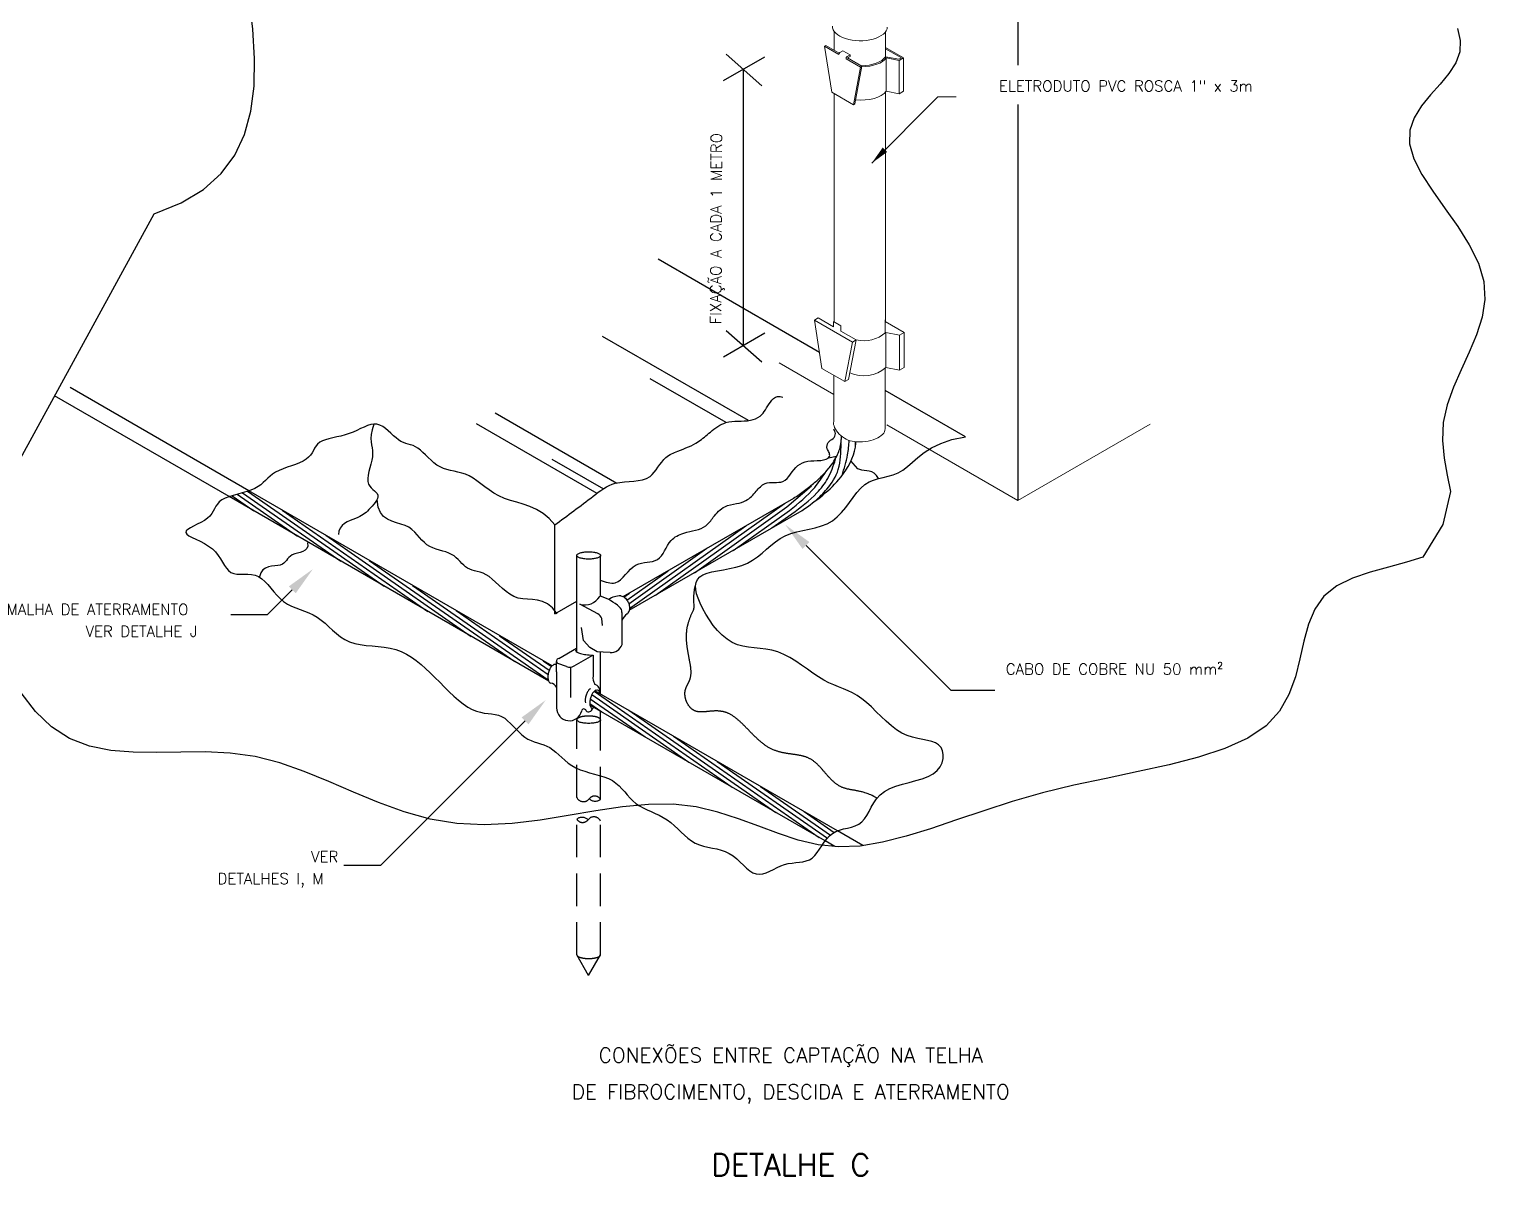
# Paper-space layout 'Layout4' of a CAD drawing. Header units: millimetres. Extents: x 16 to 267, y 19 to 196.
# Drawn here: x 134.95 to 179.76, y 100.02 to 135.3 of the extents above; entities that cross this region are included whole.
import ezdxf
from ezdxf.enums import TextEntityAlignment as Align

# ---------------------------------------------------------------- set-up
doc = ezdxf.new("R2010")
doc.units = ezdxf.units.MM
doc.linetypes.add('DASHED2', pattern=[9.525, 6.35, -3.175])
doc.linetypes.add('DASHEDX2', pattern=[1.5, 1, -0.5])
for name, color, linetype in [('C01', 1, 'Continuous'), ('C02', 42, 'Continuous'), ('C03', 7, 'Continuous'), ('C04', 5, 'Continuous'), ('C05', 4, 'Continuous')]:
    doc.layers.add(name, color=color, linetype=linetype)
doc.styles.add('140CL', font='romans.shx', dxfattribs={"height": 100})
doc.styles.add('80CL', font='romans.shx', dxfattribs={"height": 2})

psp = doc.layouts.new('Layout4')

# ---------------------------------------------------------------- linework, layer by layer
at = {"layer": 'C01'}
for p, q in [((156.326, 133.724), (157.595, 134.456)), ((156.407, 134.534), (157.506, 133.564)), ((156.93, 134.072), (156.93, 125.572)), ((156.326, 125.223), (157.595, 125.956)), ((156.407, 126.034), (157.506, 125.064)), ((157.092, 123.26), (152.603, 125.852)), ((156.409, 123.2), (154.071, 124.55)), ((153.04, 121.328), (149.299, 123.488)), ((152.435, 121.015), (148.72, 123.16)), ((152.645, 121.152), (151.059, 122.068)), ((141.359, 120.996), (143.211, 119.709)), ((141.521, 121.041), (144.549, 118.936)), ((141.68, 121.089), (145.888, 118.164)), ((158.28, 120.604), (159.031, 121.249)), ((141.2, 120.949), (141.872, 120.482)), ((154.239, 117.892), (158.205, 120.709)), ((155.432, 118.58), (158.28, 120.604)), ((142.744, 120.507), (147.227, 117.391)), ((156.625, 119.269), (158.355, 120.498)), ((157.818, 119.958), (158.43, 120.393)), ((143.108, 119.781), (143.211, 119.709)), ((144.083, 119.734), (148.565, 116.618)), ((153.437, 117.481), (157.012, 120.021)), ((153.415, 117.624), (155.819, 119.332)), ((145.421, 118.961), (149.904, 115.845)), ((153.355, 117.74), (154.626, 118.643)), ((146.76, 118.188), (150.931, 115.289)), ((153.262, 117.833), (153.433, 117.954)), ((148.099, 117.415), (150.928, 115.448)), ((149.438, 116.642), (150.965, 115.58)), ((150.776, 115.869), (151.031, 115.692)), ((152.272, 114.829), (155.259, 112.753)), ((152.351, 114.932), (156.598, 111.98)), ((152.211, 114.556), (152.582, 114.299)), ((152.226, 114.703), (153.92, 113.526)), ((153.415, 114.35), (157.937, 111.207)), ((154.793, 113.55), (159.275, 110.434)), ((156.131, 112.777), (159.527, 110.417)), ((157.47, 112.005), (159.619, 110.51)), ((158.809, 111.232), (159.732, 110.59))]:
    psp.add_line(p, q, dxfattribs=at)
at = {"layer": 'C01', "linetype": 'DASHED2'}
for p, q in [((141.716, 121.1), (135.96, 124.423)), ((141.111, 120.921), (135.741, 124.022)), ((159.758, 110.156), (159.458, 110.329)), ((160.619, 110.187), (159.837, 110.638))]:
    psp.add_line(p, q, dxfattribs=at)
at = {"layer": 'C01', "linetype": 'DASHEDX2'}
for p, q in [((151.812, 111.665), (151.812, 114.057)), ((152.542, 111.607), (152.542, 114.057)), ((151.812, 106.824), (151.812, 110.999)), ((152.542, 106.824), (152.542, 110.941)), ((152.177, 106.192), (151.812, 106.824)), ((152.177, 106.192), (152.542, 106.824))]:
    psp.add_line(p, q, dxfattribs=at)
at = {"layer": 'C01'}
for points in [[(134.626, 121.981), (138.801, 129.627), (138.801, 129.627), (138.801, 129.627), (138.801, 129.627), (138.801, 129.627), (138.801, 129.627), (138.801, 129.627), (138.801, 129.627), (138.801, 129.627), (139.636, 129.958), (140.321, 130.37), (140.868, 130.861), (141.286, 131.427), (141.586, 132.066), (141.78, 132.776), (141.879, 133.553), (141.893, 134.396), (141.836, 135.299), (141.733, 136.25)], [(178.915, 135.326), (179.005, 134.955), (178.996, 134.604), (178.871, 134.268), (178.654, 133.94), (178.382, 133.614), (178.089, 133.283), (177.812, 132.94), (177.588, 132.578), (177.451, 132.191), (177.437, 131.773), (177.571, 131.318), (177.826, 130.83), (178.163, 130.315), (178.544, 129.779), (178.93, 129.228), (179.282, 128.668), (179.562, 128.105), (179.731, 127.544), (179.762, 126.99), (179.676, 126.443), (179.504, 125.901), (179.279, 125.361), (179.032, 124.824), (178.796, 124.285), (178.601, 123.745), (178.482, 123.201), (178.457, 122.653), (178.508, 122.109), (178.6, 121.58), (178.704, 121.076)], [(178.704, 121.076), (178.466, 120.061), (177.85, 119.058), (177.345, 118.9), (176.793, 118.754), (176.229, 118.597), (175.688, 118.41), (175.203, 118.172), (174.808, 117.861), (174.527, 117.464), (174.334, 116.996), (174.194, 116.477), (174.071, 115.929), (173.929, 115.373), (173.732, 114.831), (173.444, 114.323), (173.029, 113.872), (172.462, 113.491), (171.757, 113.174), (170.943, 112.906), (170.045, 112.673), (169.089, 112.46), (168.103, 112.254), (167.112, 112.041), (166.143, 111.806), (165.217, 111.541), (164.337, 111.257), (163.5, 110.973), (162.703, 110.704), (161.945, 110.47), (161.222, 110.287), (160.532, 110.172), (159.872, 110.144), (159.24, 110.211), (158.625, 110.357), (158.019, 110.556), (157.412, 110.782), (156.793, 111.011), (156.154, 111.217), (155.485, 111.375), (154.775, 111.459), (154.019, 111.454), (153.223, 111.376), (152.395, 111.253), (151.545, 111.109), (150.683, 110.972), (149.818, 110.867), (148.959, 110.821), (148.115, 110.86), (147.294, 111.002), (146.495, 111.228), (145.712, 111.514), (144.941, 111.833), (144.18, 112.16), (143.423, 112.467), (142.667, 112.731), (141.908, 112.923), (141.142, 113.028), (140.377, 113.065), (139.62, 113.064), (138.877, 113.052), (138.157, 113.058), (137.466, 113.112), (136.812, 113.243), (136.203, 113.478), (135.646, 113.838), (135.147, 114.313), (134.714, 114.883)]]:
    psp.add_lwpolyline(points, dxfattribs=at)
at = {"layer": 'C01', "linetype": 'DASHEDX2'}
for points in [[(152.542, 114.057, 0.236645), (152.525, 114.091, 0.085557), (152.435, 114.137, 0.043156), (152.327, 114.16, 0.031861), (152.177, 114.17, 0.031861), (152.027, 114.16, 0.043156), (151.919, 114.137, 0.085557), (151.83, 114.091, 0.236645), (151.812, 114.057)], [(152.542, 106.824, -0.236645), (152.525, 106.79, -0.085557), (152.435, 106.745, -0.043156), (152.327, 106.721, -0.031861), (152.177, 106.712, -0.031861), (152.027, 106.721, -0.043156), (151.919, 106.745, -0.085557), (151.83, 106.79, -0.236645), (151.812, 106.824, -0.236645)]]:
    psp.add_lwpolyline(points, format="xyb", dxfattribs=at)
for centre, radius, start, end in [((152.016, 111.762), 0.225, 205.6278, 322.8618), ((152.362, 111.5), 0.209, 30.7624, 142.8618), ((152.38, 111.819), 0.267, 226.2586, 307.3656), ((151.974, 110.787), 0.267, 46.2586, 127.3656), ((151.992, 111.106), 0.209, 210.7624, 322.8618), ((152.338, 110.844), 0.225, 25.6278, 142.8618)]:
    psp.add_arc(centre, radius, start, end, dxfattribs=at)
at = {"layer": 'C01'}
for points in [[(159.151, 120.786), (159.512, 121.154), (159.861, 121.759), (159.946, 122.554)], [(158.43, 120.393), (159.204, 121.039), (159.535, 121.478), (159.777, 122.069)], [(158.355, 120.498), (159.136, 121.205), (159.464, 121.664)]]:
    psp.add_spline(points, degree=3, dxfattribs=at)
psp.add_open_spline([(159.976, 121.575), (160.04, 121.783), (160.149, 122.135), (160.189, 122.503), (160.193, 122.652)], degree=3, knots=[0, 0, 0, 0, 0.145363, 0.2448986, 0.2448986, 0.2448986, 0.2448986], dxfattribs=at)
psp.add_open_spline([(160.392, 122.508), (160.392, 122.542), (160.392, 122.577), (160.392, 122.611)], degree=3, dxfattribs=at)
at = {"layer": 'C02', "lineweight": 0}
for p, q in [((159.729, 135.238), (159.729, 134.657)), ((161.312, 135.22), (161.312, 134.453)), ((159.729, 133.325), (159.729, 126.299)), ((161.312, 133.363), (161.312, 126.304)), ((161.302, 126.365), (161.302, 125.954)), ((159.719, 124.657), (159.719, 123.234)), ((161.302, 124.874), (161.302, 123.008))]:
    psp.add_line(p, q, dxfattribs=at)
at = {"layer": 'C02', "lineweight": 0, "ltscale": 1.6}
for p, q in [((160.888, 131.179), (162.926, 133.218)), ((162.926, 133.218), (163.489, 133.218))]:
    psp.add_line(p, q, dxfattribs=at)
at = {"layer": 'C02'}
for p, q in [((159.281, 125.358), (154.313, 128.227)), ((163.775, 122.764), (161.302, 124.191)), ((159.561, 122.115), (159.809, 122.166)), ((151.049, 115.712), (141.716, 121.1)), ((150.948, 115.242), (141.111, 120.921)), ((153.242, 117.844), (158.491, 120.875)), ((153.429, 117.424), (158.748, 120.495)), ((151.134, 117.314), (151.134, 120.051)), ((163.322, 114.962), (158.867, 119.417)), ((151.812, 116.148), (151.812, 119.112)), ((152.542, 117.863), (152.542, 119.112)), ((142.282, 117.283), (143.053, 118.053)), ((151.134, 117.314), (151.812, 117.706)), ((152.456, 117.318), (151.904, 117.608)), ((142.282, 117.283), (141.162, 117.283)), ((152.603, 116.954), (152.579, 117.17)), ((153.203, 117.36), (153.203, 116.371)), ((151.255, 115.944), (151.798, 116.254)), ((152.542, 114.85), (152.542, 116.14)), ((151.19, 115.526), (151.19, 115.847)), ((151.494, 115.694), (151.226, 115.792)), ((151.621, 115.673), (151.621, 114.745)), ((151.729, 115.711), (152.305, 116.047)), ((152.314, 116.047), (152.314, 115.409)), ((151.19, 115.526), (151.19, 114.424)), ((159.837, 110.638), (152.372, 114.948)), ((163.322, 114.962), (164.677, 114.962)), ((159.458, 110.329), (152.217, 114.509)), ((152.542, 114.057), (152.542, 114.322)), ((145.766, 109.569), (150.221, 114.024)), ((145.766, 109.569), (144.641, 109.569))]:
    psp.add_line(p, q, dxfattribs=at)
for points in [[(151.134, 120.051), (150.96, 120.25), (150.772, 120.405), (150.574, 120.523), (150.37, 120.614), (150.165, 120.685), (149.962, 120.746), (149.767, 120.804), (149.583, 120.868), (149.415, 120.945), (149.26, 121.032), (149.117, 121.126), (148.984, 121.222), (148.858, 121.318), (148.738, 121.408), (148.62, 121.489), (148.504, 121.557), (148.388, 121.609), (148.271, 121.648), (148.155, 121.678), (148.04, 121.703), (147.926, 121.728), (147.816, 121.755), (147.709, 121.789), (147.607, 121.834), (147.509, 121.893), (147.416, 121.963), (147.327, 122.041), (147.241, 122.122), (147.158, 122.204), (147.078, 122.282), (147, 122.352), (146.923, 122.411), (146.847, 122.456), (146.772, 122.49), (146.698, 122.516), (146.624, 122.539), (146.55, 122.561), (146.475, 122.588), (146.4, 122.622), (146.325, 122.667), (146.248, 122.726), (146.17, 122.795), (146.091, 122.869), (146.009, 122.943), (145.926, 123.013), (145.841, 123.074), (145.753, 123.12), (145.662, 123.147), (145.569, 123.152), (145.472, 123.137), (145.371, 123.106), (145.267, 123.063), (145.159, 123.013), (145.046, 122.96), (144.929, 122.907), (144.807, 122.859), (144.681, 122.819), (144.553, 122.786), (144.425, 122.757), (144.301, 122.73), (144.184, 122.702), (144.076, 122.671), (143.98, 122.636), (143.899, 122.592), (143.835, 122.539), (143.785, 122.479), (143.742, 122.413), (143.703, 122.343), (143.662, 122.271), (143.615, 122.2), (143.557, 122.132), (143.483, 122.069), (143.389, 122.012), (143.279, 121.961), (143.157, 121.913), (143.028, 121.868), (142.898, 121.823), (142.77, 121.776), (142.65, 121.727), (142.542, 121.674), (142.45, 121.615), (142.37, 121.552), (142.298, 121.486), (142.23, 121.419), (142.16, 121.353), (142.086, 121.288), (142.001, 121.228), (141.901, 121.172), (141.784, 121.123), (141.654, 121.08), (141.515, 121.039), (141.374, 121), (141.235, 120.961), (141.103, 120.919), (140.985, 120.872), (140.886, 120.82), (140.809, 120.76), (140.75, 120.694), (140.703, 120.623), (140.663, 120.549), (140.623, 120.474), (140.578, 120.398), (140.522, 120.325), (140.448, 120.254), (140.354, 120.189), (140.245, 120.127), (140.131, 120.07), (140.019, 120.015), (139.919, 119.963), (139.84, 119.913), (139.789, 119.865), (139.775, 119.817), (139.805, 119.768), (139.872, 119.719), (139.969, 119.666), (140.086, 119.61), (140.216, 119.548), (140.35, 119.479), (140.48, 119.402), (140.598, 119.315), (140.696, 119.218), (140.778, 119.114), (140.847, 119.008), (140.909, 118.904), (140.967, 118.805), (141.026, 118.717), (141.09, 118.644), (141.164, 118.589), (141.251, 118.555), (141.349, 118.539), (141.455, 118.533), (141.567, 118.533), (141.683, 118.531), (141.798, 118.523), (141.911, 118.501), (142.019, 118.461), (142.119, 118.397), (142.214, 118.314), (142.305, 118.216), (142.395, 118.108), (142.486, 117.997), (142.581, 117.887), (142.68, 117.784), (142.788, 117.692), (142.905, 117.616), (143.03, 117.553), (143.16, 117.498), (143.294, 117.448), (143.43, 117.398), (143.565, 117.345), (143.697, 117.284), (143.824, 117.212), (143.946, 117.124), (144.062, 117.026), (144.177, 116.92), (144.293, 116.813), (144.413, 116.708), (144.538, 116.61), (144.672, 116.524), (144.818, 116.454), (144.977, 116.403), (145.147, 116.369), (145.325, 116.346), (145.509, 116.328), (145.695, 116.312), (145.88, 116.292), (146.063, 116.262), (146.239, 116.219), (146.407, 116.158), (146.568, 116.079), (146.722, 115.986), (146.871, 115.879), (147.017, 115.76), (147.16, 115.632), (147.303, 115.496), (147.447, 115.354), (147.592, 115.209), (147.738, 115.063), (147.884, 114.92), (148.03, 114.783), (148.175, 114.657), (148.317, 114.544), (148.455, 114.448), (148.59, 114.372), (148.72, 114.319), (148.844, 114.285), (148.965, 114.263), (149.08, 114.249), (149.191, 114.237), (149.297, 114.222), (149.4, 114.197), (149.498, 114.159), (149.592, 114.101), (149.683, 114.028), (149.772, 113.945), (149.86, 113.854), (149.947, 113.762), (150.034, 113.672), (150.123, 113.589), (150.214, 113.518), (150.307, 113.461), (150.403, 113.417), (150.5, 113.381), (150.599, 113.35), (150.697, 113.32), (150.794, 113.287), (150.89, 113.247), (150.983, 113.198), (151.074, 113.135), (151.164, 113.062), (151.255, 112.981), (151.348, 112.896), (151.446, 112.81), (151.55, 112.726), (151.662, 112.648), (151.785, 112.579), (151.918, 112.52), (152.06, 112.47), (152.208, 112.426), (152.357, 112.385), (152.505, 112.343), (152.648, 112.298), (152.783, 112.246), (152.906, 112.184), (153.016, 112.11), (153.113, 112.025), (153.202, 111.934), (153.286, 111.839), (153.367, 111.743), (153.45, 111.649), (153.538, 111.56), (153.633, 111.479), (153.738, 111.408), (153.852, 111.345), (153.973, 111.287), (154.098, 111.232), (154.225, 111.176), (154.351, 111.117), (154.475, 111.052), (154.595, 110.977), (154.708, 110.892), (154.815, 110.798), (154.92, 110.699), (155.023, 110.6), (155.127, 110.502), (155.233, 110.411), (155.344, 110.33), (155.46, 110.262), (155.584, 110.21), (155.714, 110.17), (155.848, 110.138), (155.984, 110.11), (156.119, 110.081), (156.253, 110.046), (156.383, 110.001), (156.507, 109.942), (156.624, 109.865), (156.733, 109.776), (156.838, 109.68), (156.939, 109.583), (157.037, 109.491), (157.134, 109.412), (157.231, 109.35), (157.33, 109.312), (157.431, 109.302), (157.536, 109.316), (157.643, 109.35), (157.752, 109.396), (157.863, 109.45), (157.976, 109.506), (158.09, 109.558), (158.206, 109.6), (158.322, 109.629), (158.439, 109.648), (158.553, 109.661), (158.665, 109.674), (158.773, 109.689), (158.876, 109.713), (158.972, 109.749), (159.061, 109.803), (159.141, 109.877), (159.215, 109.968), (159.285, 110.07), (159.355, 110.178), (159.426, 110.286), (159.503, 110.39), (159.586, 110.483), (159.68, 110.561), (159.787, 110.619), (159.902, 110.662), (160.023, 110.696), (160.147, 110.725), (160.268, 110.756), (160.385, 110.794), (160.493, 110.844), (160.589, 110.913), (160.67, 111.004), (160.741, 111.114), (160.807, 111.237), (160.876, 111.367), (160.952, 111.499), (161.041, 111.628), (161.149, 111.747), (161.283, 111.853), (161.446, 111.94), (161.631, 112.011), (161.832, 112.073), (162.039, 112.129), (162.246, 112.184), (162.443, 112.244), (162.624, 112.314), (162.779, 112.397), (162.903, 112.498), (162.995, 112.612), (163.057, 112.735), (163.089, 112.86), (163.093, 112.983), (163.071, 113.098), (163.022, 113.2), (162.95, 113.283), (162.855, 113.344), (162.74, 113.388), (162.609, 113.421), (162.464, 113.449), (162.309, 113.479), (162.148, 113.517), (161.983, 113.571), (161.817, 113.646), (161.655, 113.747), (161.495, 113.87), (161.338, 114.008), (161.183, 114.155), (161.031, 114.304), (160.881, 114.449), (160.734, 114.584), (160.589, 114.703), (160.445, 114.8), (160.303, 114.88), (160.16, 114.947), (160.017, 115.007), (159.872, 115.065), (159.723, 115.126), (159.571, 115.196), (159.413, 115.279), (159.25, 115.38), (159.082, 115.494), (158.909, 115.616), (158.732, 115.74), (158.553, 115.86), (158.371, 115.972), (158.187, 116.068), (158.003, 116.144), (157.819, 116.196), (157.635, 116.23), (157.453, 116.251), (157.274, 116.268), (157.097, 116.288), (156.924, 116.317), (156.756, 116.363), (156.593, 116.432), (156.436, 116.531), (156.286, 116.655), (156.144, 116.8), (156.013, 116.96), (155.892, 117.129), (155.784, 117.302), (155.69, 117.474), (155.61, 117.639), (155.546, 117.793), (155.5, 117.935), (155.473, 118.064), (155.468, 118.181), (155.486, 118.284), (155.528, 118.374), (155.598, 118.451), (155.695, 118.514), (155.821, 118.564), (155.972, 118.604), (156.141, 118.638), (156.323, 118.672), (156.512, 118.708), (156.702, 118.751), (156.887, 118.806), (157.063, 118.877), (157.224, 118.966), (157.372, 119.07), (157.513, 119.184), (157.649, 119.303), (157.785, 119.421), (157.924, 119.533), (158.07, 119.635), (158.227, 119.72), (158.398, 119.787), (158.581, 119.839), (158.77, 119.882), (158.962, 119.922), (159.153, 119.966), (159.339, 120.019), (159.516, 120.088), (159.68, 120.18), (159.829, 120.296), (159.963, 120.434), (160.088, 120.585), (160.205, 120.743), (160.319, 120.899), (160.433, 121.047), (160.55, 121.18), (160.674, 121.29), (160.807, 121.372), (160.948, 121.432), (161.095, 121.477), (161.246, 121.514), (161.399, 121.551), (161.552, 121.596), (161.703, 121.656), (161.849, 121.738), (161.993, 121.848), (162.141, 121.979), (162.306, 122.124), (162.499, 122.275), (162.73, 122.422), (163.012, 122.558), (163.356, 122.674), (163.775, 122.764)], [(145.569, 123.152), (145.511, 122.975), (145.481, 122.829), (145.472, 122.707), (145.478, 122.603), (145.492, 122.512), (145.51, 122.427), (145.524, 122.342), (145.529, 122.251), (145.52, 122.149), (145.499, 122.039), (145.472, 121.923), (145.443, 121.806), (145.415, 121.69), (145.393, 121.58), (145.381, 121.477), (145.384, 121.386), (145.405, 121.309), (145.44, 121.244), (145.485, 121.189), (145.534, 121.142), (145.583, 121.098), (145.628, 121.057), (145.663, 121.015), (145.684, 120.969), (145.687, 120.919), (145.673, 120.863), (145.647, 120.805), (145.61, 120.745), (145.566, 120.686), (145.517, 120.627), (145.466, 120.572), (145.416, 120.521), (145.37, 120.476), (145.326, 120.436), (145.282, 120.4), (145.236, 120.367), (145.187, 120.336), (145.132, 120.307), (145.071, 120.278), (145, 120.249), (144.919, 120.218), (144.832, 120.183), (144.745, 120.141), (144.662, 120.091), (144.588, 120.029), (144.529, 119.954), (144.49, 119.862), (144.476, 119.752)], [(161.095, 121.477), (161.034, 121.573), (160.965, 121.639), (160.891, 121.68), (160.814, 121.704), (160.737, 121.717), (160.661, 121.725), (160.588, 121.734), (160.522, 121.751), (160.462, 121.781), (160.249, 122.019)], [(151.208, 117.318), (151.061, 117.501), (150.909, 117.623), (150.756, 117.698), (150.601, 117.739), (150.448, 117.757), (150.297, 117.764), (150.151, 117.774), (150.011, 117.799), (149.879, 117.847), (149.753, 117.917), (149.635, 118.003), (149.522, 118.098), (149.414, 118.197), (149.311, 118.294), (149.211, 118.384), (149.113, 118.461), (149.018, 118.52), (148.926, 118.564), (148.836, 118.596), (148.75, 118.621), (148.668, 118.642), (148.59, 118.662), (148.518, 118.686), (148.451, 118.717), (148.389, 118.758), (148.332, 118.808), (148.277, 118.863), (148.221, 118.922), (148.164, 118.983), (148.102, 119.041), (148.035, 119.096), (147.959, 119.144), (147.875, 119.184), (147.782, 119.218), (147.685, 119.248), (147.584, 119.277), (147.483, 119.309), (147.384, 119.345), (147.289, 119.389), (147.201, 119.443), (147.121, 119.509), (147.046, 119.584), (146.974, 119.666), (146.9, 119.749), (146.822, 119.832), (146.737, 119.909), (146.639, 119.978), (146.528, 120.035), (146.4, 120.079), (146.262, 120.118), (146.122, 120.163), (145.988, 120.223), (145.867, 120.309), (145.769, 120.432), (145.7, 120.602), (145.669, 120.83)], [(143.522, 119.499), (143.529, 119.401), (143.504, 119.327), (143.453, 119.273), (143.383, 119.233), (143.301, 119.204), (143.214, 119.18), (143.13, 119.157), (143.056, 119.129), (142.997, 119.094), (142.95, 119.052), (142.911, 119.007), (142.876, 118.96), (142.84, 118.915), (142.799, 118.875), (142.75, 118.841), (142.686, 118.816), (142.607, 118.802), (142.515, 118.793), (142.417, 118.781), (142.319, 118.761), (142.227, 118.725), (142.146, 118.666), (142.082, 118.576), (142.042, 118.449)], [(161.053, 111.641), (160.999, 111.672), (160.95, 111.7), (160.903, 111.724), (160.86, 111.744), (160.82, 111.762), (160.782, 111.777), (160.747, 111.79), (160.714, 111.801), (160.682, 111.812), (160.653, 111.821), (160.624, 111.829), (160.597, 111.836), (160.571, 111.843), (160.546, 111.849), (160.521, 111.854), (160.497, 111.86), (160.473, 111.864), (160.449, 111.869), (160.426, 111.873), (160.402, 111.878), (160.379, 111.882), (160.356, 111.886), (160.333, 111.89), (160.311, 111.893), (160.288, 111.897), (160.266, 111.901), (160.245, 111.905), (160.223, 111.909), (160.202, 111.913), (160.18, 111.917), (160.159, 111.922), (160.139, 111.926), (160.118, 111.931), (160.098, 111.937), (160.078, 111.942), (160.059, 111.948), (160.039, 111.954), (160.02, 111.961), (160.001, 111.968), (159.982, 111.975), (159.964, 111.983), (159.946, 111.991), (159.928, 112), (159.91, 112.009), (159.893, 112.018), (159.875, 112.028), (159.858, 112.039), (159.842, 112.05), (159.825, 112.061), (159.808, 112.072), (159.792, 112.084), (159.776, 112.097), (159.76, 112.109), (159.745, 112.122), (159.729, 112.135), (159.714, 112.149), (159.699, 112.163), (159.683, 112.177), (159.669, 112.191), (159.654, 112.205), (159.639, 112.22), (159.624, 112.235), (159.61, 112.25), (159.596, 112.266), (159.581, 112.281), (159.567, 112.297), (159.553, 112.312), (159.539, 112.328), (159.525, 112.344), (159.511, 112.36), (159.497, 112.376), (159.483, 112.392), (159.469, 112.408), (159.456, 112.424), (159.442, 112.44), (159.428, 112.457), (159.414, 112.473), (159.4, 112.489), (159.387, 112.505), (159.373, 112.521), (159.359, 112.536), (159.345, 112.552), (159.331, 112.568), (159.317, 112.583), (159.303, 112.599), (159.289, 112.614), (159.275, 112.629), (159.261, 112.643), (159.246, 112.658), (159.232, 112.672), (159.217, 112.686), (159.203, 112.7), (159.188, 112.714), (159.173, 112.727), (159.158, 112.74), (159.143, 112.753), (159.128, 112.765), (159.112, 112.777), (159.097, 112.789), (159.081, 112.8), (159.065, 112.811), (159.049, 112.821), (159.032, 112.831), (159.016, 112.841), (158.999, 112.85), (158.983, 112.859), (158.966, 112.868), (158.948, 112.876), (158.931, 112.884), (158.913, 112.891), (158.896, 112.898), (158.878, 112.905), (158.86, 112.911), (158.842, 112.917), (158.823, 112.923), (158.805, 112.928), (158.786, 112.934), (158.767, 112.938), (158.748, 112.943), (158.729, 112.948), (158.71, 112.952), (158.691, 112.956), (158.671, 112.96), (158.651, 112.964), (158.632, 112.967), (158.612, 112.97), (158.592, 112.974), (158.572, 112.977), (158.552, 112.98), (158.531, 112.983), (158.511, 112.986), (158.491, 112.989), (158.47, 112.992), (158.45, 112.995), (158.429, 112.998), (158.408, 113.001), (158.388, 113.004), (158.367, 113.006), (158.346, 113.01), (158.325, 113.013), (158.304, 113.016), (158.283, 113.019), (158.262, 113.023), (158.241, 113.026), (158.22, 113.03), (158.199, 113.034), (158.177, 113.038), (158.156, 113.042), (158.135, 113.047), (158.114, 113.051), (158.093, 113.056), (158.072, 113.062), (158.05, 113.067), (158.029, 113.073), (158.008, 113.079), (157.987, 113.085), (157.966, 113.092), (157.945, 113.099), (157.924, 113.107), (157.903, 113.114), (157.882, 113.123), (157.861, 113.131), (157.84, 113.14), (157.819, 113.15), (157.798, 113.16), (157.778, 113.17), (157.757, 113.181), (157.737, 113.192), (157.716, 113.204), (157.696, 113.216), (157.675, 113.229), (157.655, 113.242), (157.635, 113.255), (157.615, 113.269), (157.595, 113.284), (157.575, 113.298), (157.555, 113.313), (157.535, 113.329), (157.515, 113.345), (157.495, 113.361), (157.476, 113.377), (157.456, 113.394), (157.437, 113.411), (157.417, 113.428), (157.398, 113.446), (157.378, 113.463), (157.359, 113.481), (157.34, 113.5), (157.321, 113.518), (157.301, 113.536), (157.282, 113.555), (157.263, 113.574), (157.244, 113.592), (157.225, 113.611), (157.206, 113.63), (157.188, 113.649), (157.169, 113.669), (157.15, 113.688), (157.131, 113.707), (157.113, 113.726), (157.094, 113.745), (157.075, 113.764), (157.057, 113.783), (157.038, 113.802), (157.02, 113.821), (157.001, 113.839), (156.983, 113.858), (156.964, 113.876), (156.946, 113.894), (156.928, 113.912), (156.909, 113.93), (156.891, 113.948), (156.873, 113.965), (156.854, 113.982), (156.836, 113.999), (156.818, 114.016), (156.8, 114.032), (156.782, 114.048), (156.764, 114.063), (156.745, 114.078), (156.727, 114.093), (156.709, 114.108), (156.691, 114.122), (156.673, 114.135), (156.655, 114.149), (156.637, 114.161), (156.619, 114.174), (156.601, 114.185), (156.583, 114.197), (156.565, 114.208), (156.547, 114.218), (156.529, 114.228), (156.511, 114.237), (156.493, 114.245), (156.475, 114.254), (156.457, 114.261), (156.439, 114.269), (156.421, 114.275), (156.403, 114.281), (156.385, 114.287), (156.367, 114.292), (156.349, 114.297), (156.331, 114.302), (156.313, 114.306), (156.296, 114.309), (156.278, 114.313), (156.26, 114.315), (156.243, 114.318), (156.225, 114.32), (156.207, 114.322), (156.19, 114.323), (156.172, 114.325), (156.155, 114.326), (156.138, 114.326), (156.12, 114.327), (156.103, 114.327), (156.086, 114.327), (156.069, 114.327), (156.052, 114.326), (156.035, 114.325), (156.018, 114.325), (156.002, 114.324), (155.985, 114.323), (155.969, 114.322), (155.952, 114.32), (155.936, 114.319), (155.92, 114.318), (155.903, 114.316), (155.887, 114.315), (155.871, 114.313), (155.856, 114.311), (155.84, 114.31), (155.824, 114.308), (155.809, 114.307), (155.793, 114.305), (155.778, 114.304), (155.763, 114.303), (155.748, 114.301), (155.733, 114.3), (155.719, 114.299), (155.704, 114.298), (155.69, 114.298), (155.675, 114.297), (155.661, 114.297), (155.647, 114.297), (155.634, 114.297), (155.62, 114.297), (155.606, 114.297), (155.593, 114.298), (155.58, 114.299), (155.567, 114.301), (155.554, 114.302), (155.542, 114.304), (155.529, 114.306), (155.517, 114.309), (155.505, 114.312), (155.493, 114.315), (155.481, 114.318), (155.47, 114.322), (155.458, 114.327), (155.447, 114.331), (155.436, 114.336), (155.425, 114.341), (155.415, 114.347), (155.404, 114.352), (155.394, 114.359), (155.384, 114.365), (155.374, 114.372), (155.365, 114.379), (155.355, 114.386), (155.346, 114.393), (155.337, 114.401), (155.328, 114.409), (155.319, 114.417), (155.311, 114.426), (155.303, 114.434), (155.295, 114.443), (155.287, 114.452), (155.279, 114.461), (155.272, 114.471), (155.264, 114.48), (155.257, 114.49), (155.25, 114.5), (155.244, 114.51), (155.237, 114.521), (155.231, 114.531), (155.225, 114.541), (155.219, 114.552), (155.213, 114.563), (155.208, 114.574), (155.203, 114.584), (155.198, 114.596), (155.193, 114.607), (155.188, 114.618), (155.184, 114.629), (155.18, 114.64), (155.176, 114.651), (155.172, 114.663), (155.168, 114.674), (155.165, 114.686), (155.162, 114.697), (155.159, 114.708), (155.156, 114.72), (155.153, 114.731), (155.151, 114.742), (155.149, 114.754), (155.147, 114.765), (155.145, 114.776), (155.144, 114.787), (155.143, 114.799), (155.142, 114.81), (155.141, 114.821), (155.14, 114.831), (155.14, 114.842), (155.14, 114.853), (155.14, 114.863), (155.14, 114.874), (155.14, 114.884), (155.141, 114.894), (155.142, 114.904), (155.143, 114.914), (155.144, 114.924), (155.146, 114.934), (155.147, 114.943), (155.149, 114.953), (155.151, 114.962), (155.153, 114.971), (155.156, 114.98), (155.158, 114.989), (155.161, 114.998), (155.164, 115.007), (155.167, 115.016), (155.17, 115.024), (155.173, 115.033), (155.176, 115.041), (155.18, 115.05), (155.183, 115.058), (155.187, 115.067), (155.191, 115.075), (155.194, 115.083), (155.198, 115.092), (155.202, 115.1), (155.206, 115.108), (155.21, 115.116), (155.214, 115.124), (155.218, 115.133), (155.223, 115.141), (155.227, 115.149), (155.231, 115.157), (155.235, 115.166), (155.239, 115.174), (155.244, 115.183), (155.248, 115.191), (155.252, 115.2), (155.256, 115.208), (155.26, 115.217), (155.264, 115.226), (155.268, 115.235), (155.272, 115.244), (155.276, 115.253), (155.28, 115.262), (155.283, 115.271), (155.287, 115.28), (155.29, 115.29), (155.294, 115.3), (155.297, 115.309), (155.3, 115.319), (155.303, 115.329), (155.306, 115.34), (155.309, 115.35), (155.312, 115.361), (155.314, 115.371), (155.316, 115.382), (155.319, 115.394), (155.321, 115.405), (155.322, 115.416), (155.324, 115.428), (155.325, 115.44), (155.327, 115.452), (155.328, 115.465), (155.328, 115.478), (155.329, 115.49), (155.329, 115.504), (155.329, 115.517), (155.329, 115.531), (155.329, 115.545), (155.328, 115.559), (155.328, 115.573), (155.327, 115.588), (155.325, 115.603), (155.324, 115.618), (155.323, 115.633), (155.321, 115.648), (155.319, 115.664), (155.317, 115.68), (155.315, 115.696), (155.312, 115.713), (155.31, 115.729), (155.307, 115.746), (155.304, 115.763), (155.301, 115.781), (155.298, 115.798), (155.295, 115.815), (155.292, 115.833), (155.289, 115.851), (155.286, 115.869), (155.282, 115.887), (155.279, 115.906), (155.275, 115.924), (155.272, 115.943), (155.268, 115.962), (155.264, 115.981), (155.261, 116), (155.257, 116.019), (155.254, 116.039), (155.25, 116.058), (155.246, 116.078), (155.243, 116.097), (155.239, 116.117), (155.236, 116.137), (155.232, 116.157), (155.229, 116.177), (155.226, 116.197), (155.222, 116.217), (155.219, 116.238), (155.216, 116.258), (155.213, 116.279), (155.21, 116.299), (155.208, 116.32), (155.205, 116.34), (155.203, 116.361), (155.201, 116.382), (155.198, 116.402), (155.196, 116.423), (155.195, 116.444), (155.193, 116.465), (155.192, 116.486), (155.19, 116.507), (155.189, 116.527), (155.188, 116.548), (155.188, 116.569), (155.188, 116.59), (155.187, 116.611), (155.188, 116.632), (155.188, 116.653), (155.189, 116.673), (155.189, 116.694), (155.191, 116.715), (155.192, 116.736), (155.194, 116.756), (155.196, 116.777), (155.198, 116.798), (155.2, 116.818), (155.203, 116.839), (155.206, 116.859), (155.21, 116.88), (155.213, 116.901), (155.217, 116.921), (155.222, 116.941), (155.226, 116.962), (155.231, 116.982), (155.236, 117.003), (155.241, 117.023), (155.247, 117.043), (155.253, 117.064), (155.259, 117.084), (155.266, 117.104), (155.272, 117.125), (155.279, 117.145), (155.287, 117.165), (155.294, 117.185), (155.302, 117.205), (155.31, 117.226), (155.318, 117.246), (155.327, 117.266), (155.336, 117.286), (155.345, 117.307), (155.354, 117.327), (155.364, 117.347), (155.374, 117.367), (155.384, 117.388), (155.394, 117.408), (155.403, 117.43), (155.412, 117.454), (155.418, 117.479), (155.423, 117.507), (155.425, 117.538), (155.425, 117.573), (155.421, 117.612), (155.416, 117.658), (155.412, 117.712), (155.41, 117.778), (155.412, 117.857), (155.421, 117.953), (155.437, 118.067), (155.464, 118.202)], [(152.839, 116.123), (152.628, 116.132), (152.436, 116.15), (152.216, 116.278), (152.015, 116.498), (151.96, 116.9)]]:
    psp.add_lwpolyline(points, dxfattribs=at)
psp.add_lwpolyline([(152.542, 119.112, -0.236645), (152.525, 119.078, -0.085557), (152.435, 119.032, -0.043156), (152.327, 119.009, -0.031861), (152.177, 118.999, -0.031861), (152.027, 119.009, -0.043156), (151.919, 119.032, -0.085557), (151.83, 119.078, -0.236645), (151.812, 119.112, -0.236645), (151.83, 119.146, -0.085557), (151.919, 119.192, -0.043156), (152.027, 119.215, -0.031861), (152.177, 119.225, -0.031861), (152.327, 119.215, -0.043156), (152.435, 119.192, -0.085557), (152.525, 119.146, -0.236645)], format="xyb", close=True, dxfattribs=at)
for points in [[(153.164, 117.869, -0.138403), (153.282, 117.818, -0.080567)], [(153.282, 117.818, -0.057952), (153.336, 117.765, -0.068674), (153.401, 117.66, -0.068674), (153.434, 117.542, -0.094064), (153.429, 117.42, -0.032944)], [(153.428, 117.42, -0.023838), (153.422, 117.399, -0.202617)], [(152.542, 114.057, -0.236645), (152.525, 114.023, -0.085557), (152.435, 113.977, -0.043156), (152.327, 113.954, -0.031861), (152.177, 113.944, -0.031861), (152.027, 113.954, -0.043156), (151.919, 113.977, -0.085557), (151.83, 114.023, -0.236645), (151.812, 114.057)]]:
    psp.add_lwpolyline(points, format="xyb", dxfattribs=at)
for centre, radius, start, end in [((152.05, 118.13), 0.542, 254.4086, 329.3227), ((152.535, 117.842), 0.0216, 71.1284, 149.3227), ((151.97, 116.19), 1.767, 49.0273, 71.1284), ((153.173, 117.157), 0.712, 90.7698, 122.6585), ((152.987, 117.362), 0.216, 359.6143, 49.0273), ((153.247, 117.452), 0.182, 308.9098, 343.0226), ((152.297, 117.061), 0.302, 21.0472, 58.1981), ((153.659, 116.897), 0.509, 125.7235, 153.9746), ((151.832, 116.206), 0.0591, 125.9145, 180), ((151.832, 116.206), 0.0591, 180, 234.0855), ((152.055, 115.899), 0.439, 123.5631, 125.9145), ((152.055, 116.514), 0.439, 234.0855, 253.3008), ((152.205, 117.014), 0.962, 253.3008, 262.9165), ((152.305, 117.817), 1.77, 262.9165, 270), ((152.852, 116.495), 0.373, 267.9917, 340.4483), ((151.505, 115.357), 0.584, 153.0534, 164.8892), ((151.31, 115.457), 0.365, 138.0529, 153.0534), ((151.197, 115.558), 0.213, 114.1969, 138.0529), ((151.142, 115.679), 0.0804, 74.8892, 114.1969), ((151.142, 115.679), 0.0804, 57.7904, 74.8892), ((151.272, 115.862), 0.0839, 102.1285, 236.7264), ((151.597, 115.917), 0.245, 245.1775, 302.656), ((152.305, 117.817), 1.77, 270, 270.3054), ((151.286, 115.37), 0.365, 176.725, 191.7254), ((151.505, 115.357), 0.584, 164.8892, 176.725), ((151.138, 115.339), 0.213, 191.7254, 215.5814), ((151.03, 115.262), 0.0804, 215.5814, 254.8892), ((150.972, 114.948), 0.239, 26.5805, 81.2368), ((152.693, 115.342), 0.384, 170.001, 210.5797), ((152.654, 114.632), 0.584, 164.8892, 176.725), ((152.654, 114.632), 0.584, 153.0534, 164.8892), ((152.458, 114.731), 0.365, 138.0529, 153.0534), ((152.346, 114.833), 0.213, 120.6638, 138.0529), ((152.795, 114.567), 0.584, 164.8892, 176.725), ((152.795, 114.567), 0.584, 153.0534, 164.8892), ((152.599, 114.666), 0.365, 138.0529, 153.0534), ((152.486, 114.768), 0.213, 114.1969, 138.0529), ((152.296, 114.932), 0.225, 348.9417, 73.02), ((152.432, 114.888), 0.0804, 74.8892, 114.1969), ((152.432, 114.888), 0.0804, 35.5814, 74.8892), ((151.581, 114.419), 0.392, 179.2906, 346.3834), ((152.03, 114.32), 0.0687, 11.8088, 173.7694), ((152.435, 114.644), 0.365, 176.725, 191.1928), ((152.179, 114.414), 0.115, 224.665, 354.0228), ((152.575, 114.579), 0.365, 176.725, 191.7254), ((152.427, 114.548), 0.213, 191.7254, 215.5814), ((152.287, 114.439), 0.036, 203.0051, 2.9801)]:
    psp.add_arc(centre, radius, start, end, dxfattribs=at)
at = {"layer": 'C02', "lineweight": 0}
psp.add_ellipse((160.179, 123.003), major_axis=(-0.43, 0.301), ratio=0.581893, start_param=0.24565, end_param=2.324059, dxfattribs=at)
at = {"layer": 'C02', "lineweight": 0, "extrusion": (0, 0, -1)}
psp.add_ellipse((160.511, 123.003), major_axis=(0.791, 0.006), ratio=0.500619, start_param=0.003192, end_param=1.786125, dxfattribs=at)
at = {"layer": 'C02'}
for points in [[(151.134, 120.051), (152.315, 120.934), (152.998, 121.332), (154.068, 121.543), (154.555, 122.127), (154.921, 122.322), (155.554, 122.614), (155.923, 122.909), (156.398, 123.197), (157.161, 123.272), (157.453, 123.394), (157.77, 123.832), (157.989, 124.002), (158.153, 123.985)], [(152.532, 118.349), (152.994, 118.271), (153.644, 118.824), (154.293, 118.986), (154.715, 119.57), (155.105, 119.798), (155.787, 120.025), (156.014, 120.285), (156.371, 120.61), (156.729, 120.707), (157.019, 120.802), (157.338, 121.087), (157.605, 121.324), (158.157, 121.389), (158.612, 121.876), (158.919, 122.008), (159.326, 122.038), (159.59, 122.156), (159.578, 122.281), (159.521, 122.396), (159.554, 122.591), (159.703, 122.713), (159.772, 122.861), (159.749, 122.948), (159.719, 123)]]:
    psp.add_spline(points, degree=3, dxfattribs=at)
for points, knots in [([(158.483, 120.869), (158.599, 120.951), (158.826, 121.112), (159.126, 121.345), (159.374, 121.57), (159.524, 121.735), (159.652, 121.898), (159.757, 122.055), (159.858, 122.255), (159.912, 122.412), (159.942, 122.542), (159.955, 122.657), (159.958, 122.745), (159.957, 122.788)], [0, 0, 0, 0, 1.17688, 2.353759, 3.379004, 4.310533, 4.526274, 5.408991, 6.166675, 6.842957, 7.245046, 7.755096, 8.192101, 8.192101, 8.192101, 8.192101]), ([(158.748, 120.495), (159.181, 120.803), (159.894, 121.308), (160.356, 122.168), (160.405, 122.555), (160.409, 122.61)], [0, 0, 0, 0, 0.3515732, 0.5782548, 0.6148504, 0.6148504, 0.6148504, 0.6148504])]:
    psp.add_open_spline(points, degree=3, knots=knots, dxfattribs=at)
at = {"layer": 'C02', "lineweight": 0, "ltscale": 1.6}
psp.add_solid([(161.228, 131.662), (161.367, 131.526), (160.888, 131.179)], dxfattribs=at)
at = {"layer": 'C02'}
for points in [[(158.761, 119.311), (158.974, 119.523), (158.232, 120.055)], [(143.16, 117.947), (142.947, 118.159), (143.689, 118.692)], [(150.327, 113.918), (150.115, 114.13), (150.857, 114.663)]]:
    psp.add_solid(points, dxfattribs=at)
at = {"layer": 'C03'}
for p, q in [((165.382, 139.606), (165.382, 134.199)), ((165.382, 132.983), (165.382, 120.809))]:
    psp.add_line(p, q, dxfattribs=at)
at = {"layer": 'C03', "lineweight": 0}
for p, q in [((159.436, 134.779), (159.477, 134.803)), ((159.436, 134.779), (159.658, 133.366)), ((159.881, 134.522), (159.436, 134.779)), ((159.889, 134.565), (159.477, 134.803)), ((159.881, 134.522), (159.881, 134.538)), ((159.908, 134.588), (160.001, 134.641)), ((160.223, 134.513), (160.001, 134.641)), ((160.13, 134.459), (160.223, 134.513)), ((160.144, 134.417), (160.223, 134.463)), ((160.223, 134.463), (160.223, 134.513)), ((161.312, 134.741), (161.866, 134.421)), ((161.312, 134.703), (161.802, 134.421)), ((161.727, 134.377), (161.315, 134.455)), ((160.548, 134.137), (160.103, 134.394)), ((160.589, 134.16), (160.144, 134.417)), ((160.548, 134.137), (160.326, 132.98)), ((160.589, 134.16), (160.367, 133.004)), ((160.548, 134.137), (160.589, 134.16)), ((161.732, 134.344), (161.332, 134.419)), ((161.332, 134.419), (161.332, 133.391)), ((161.727, 134.377), (161.802, 134.421)), ((161.732, 134.344), (161.866, 134.421)), ((161.732, 134.344), (161.732, 133.314)), ((161.866, 134.421), (161.866, 133.391)), ((160.326, 132.98), (159.658, 133.366)), ((161.732, 133.316), (161.332, 133.391)), ((161.732, 133.314), (161.866, 133.391)), ((160.326, 132.98), (160.367, 133.004)), ((159.125, 126.351), (159.242, 126.418)), ((159.71, 126.148), (159.242, 126.418)), ((159.125, 126.351), (159.359, 124.866)), ((160.294, 125.676), (159.125, 126.351)), ((159.71, 126.148), (159.71, 126.31)), ((159.943, 126.175), (159.71, 126.31)), ((159.943, 126.013), (159.943, 126.175)), ((160.411, 125.743), (159.943, 126.013)), ((161.302, 126.31), (161.884, 125.974)), ((161.744, 125.893), (161.323, 125.973)), ((161.323, 125.973), (161.323, 124.893)), ((161.744, 125.893), (161.884, 125.974)), ((161.884, 125.974), (161.884, 124.893)), ((160.294, 125.676), (160.06, 124.461)), ((160.411, 125.743), (160.177, 124.528)), ((160.294, 125.676), (160.411, 125.743)), ((161.744, 125.893), (161.744, 124.812)), ((159.719, 124.066), (158.045, 125.033)), ((160.06, 124.461), (159.359, 124.866)), ((161.744, 124.813), (161.323, 124.893)), ((161.744, 124.812), (161.884, 124.893)), ((160.06, 124.461), (160.177, 124.528)), ((165.391, 120.803), (161.359, 123.131)), ((165.391, 120.803), (169.461, 123.153))]:
    psp.add_line(p, q, dxfattribs=at)
for centre, radius, start, end in [((159.955, 134.53), 0.0744, 129.2695, 186.1702), ((160.177, 134.402), 0.0744, 129.2695, 186.1702), ((160.65, 126.72), 1.005, 256.2437, 312.0083), ((160.65, 125.64), 1.005, 244.4544, 312.0083)]:
    psp.add_arc(centre, radius, start, end, dxfattribs=at)
at = {"layer": 'C03'}
psp.add_arc((152.324, 114.811), 0.213, 17.3904, 35.5814, dxfattribs=at)
at = {"layer": 'C03', "lineweight": 0, "extrusion": (0, 0, -1)}
for centre, major_axis, ratio, start_param, end_param in [((160.526, 135.381), (0.844, -0.006), 0.516339, 0.016118, 3.165419), ((160.562, 134.58), (0.791, 0), 0.509483, 0.313964, 1.566094), ((160.583, 134.55), (0.791, 0), 0.509483, 0.329863, 1.566094), ((160.583, 133.524), (0.791, 0), 0.509483, 0.329863, 1.816391)]:
    psp.add_ellipse(centre, major_axis=major_axis, ratio=ratio, start_param=start_param, end_param=end_param, dxfattribs=at)

# ---------------------------------------------------------------- texts
at = {"layer": 'C03', "style": '80CL'}
for s, p in [('ELETRODUTO PVC ROSCA 1" x 3m', (172.618, 133.386)), ('CABO DE COBRE NU 50 mm²', (171.698, 115.447))]:
    psp.add_text(s, height=0.3375, dxfattribs=at).set_placement(p, align=Align.RIGHT)
psp.add_text('FIXAÇÃO A CADA 1 METRO', height=0.3375, rotation=89.7646, dxfattribs=at).set_placement((156.255, 126.221))
for s, p in [('MALHA DE ATERRAMENTO', (134.26, 117.451)), ('VER DETALHE J', (136.692, 116.776)), ('VER', (143.634, 109.844)), ('DETALHES I, M', (140.753, 109.169))]:
    psp.add_text(s, height=0.3375, dxfattribs=at).set_placement(p, align=Align.MIDDLE_LEFT)
at = {"layer": 'C04', "color": 5, "style": '140CL'}
for s, p in [('CONEXÕES ENTRE CAPTAÇÃO NA TELHA', (158.397, 103.736)), ('DE FIBROCIMENTO, DESCIDA E ATERRAMENTO', (158.397, 102.611))]:
    psp.add_text(s, height=0.45, dxfattribs=at).set_placement(p, align=Align.MIDDLE_CENTER)
at = {"layer": 'C05', "style": '140CL'}
psp.add_text('DETALHE C', height=0.675, dxfattribs=at).set_placement((158.397, 100.361), align=Align.MIDDLE_CENTER)

doc.saveas('drawing.dxf')
